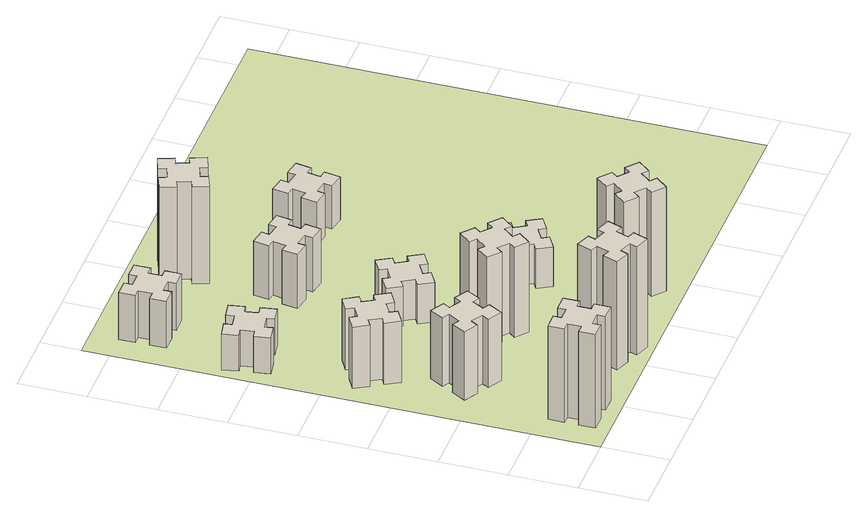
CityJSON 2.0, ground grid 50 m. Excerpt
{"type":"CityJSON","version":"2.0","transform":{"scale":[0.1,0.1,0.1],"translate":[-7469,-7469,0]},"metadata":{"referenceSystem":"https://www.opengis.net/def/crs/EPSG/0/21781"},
"CityObjects":{
"building1":{"type":"Building","attributes":{"class":"1000","function":"1000","usage":"1000","yearOfConstruction":2016,"roofType":"1000","measuredHeight":78,"storeysAboveGround":30,"storeysBelowGround":0},"geometry":[{"type":"Solid","lod":"1","boundaries":[[[[0,1,2,3,4,5,6,7,8,9,10,11,12,13,14,15,16,17,18,19]],[[17,16,20,21]],[[16,15,22,20]],[[15,14,23,22]],[[14,13,24,23]],[[13,12,25,24]],[[12,11,26,25]],[[11,10,27,26]],[[10,9,28,27]],[[9,8,29,28]],[[8,7,30,29]],[[7,6,31,30]],[[6,5,32,31]],[[5,4,33,32]],[[4,3,34,33]],[[3,2,35,34]],[[2,1,36,35]],[[1,0,37,36]],[[0,19,38,37]],[[19,18,39,38]],[[18,17,21,39]],[[24,25,26,27,28,29,30,31,32,33,34,35,36,37,38,39,21,20,22,23]]]]}]},
"building2":{"type":"Building","attributes":{"class":"1000","function":"1000","usage":"1000","yearOfConstruction":2016,"roofType":"1000","measuredHeight":57,"storeysAboveGround":30,"storeysBelowGround":0},"geometry":[{"type":"Solid","lod":"1","boundaries":[[[[40,41,42,43,44,45,46,47,48,49,50,51,52,53,54,55,56,57,58,59]],[[57,56,60,61]],[[56,55,62,60]],[[55,54,63,62]],[[54,53,64,63]],[[53,52,65,64]],[[52,51,66,65]],[[51,50,67,66]],[[50,49,68,67]],[[49,48,69,68]],[[48,47,70,69]],[[47,46,71,70]],[[46,45,72,71]],[[45,44,73,72]],[[44,43,74,73]],[[43,42,75,74]],[[42,41,76,75]],[[41,40,77,76]],[[40,59,78,77]],[[59,58,79,78]],[[58,57,61,79]],[[64,65,66,67,68,69,70,71,72,73,74,75,76,77,78,79,61,60,62,63]]]]}]},
"building3":{"type":"Building","attributes":{"class":"1000","function":"1000","usage":"1000","yearOfConstruction":2016,"roofType":"1000","measuredHeight":51,"storeysAboveGround":30,"storeysBelowGround":0},"geometry":[{"type":"Solid","lod":"1","boundaries":[[[[80,81,82,83,84,85,86,87,88,89,90,91,92,93,94,95,96,97,98,99]],[[97,96,100,101]],[[96,95,102,100]],[[95,94,103,102]],[[94,93,104,103]],[[93,92,105,104]],[[92,91,106,105]],[[91,90,107,106]],[[90,89,108,107]],[[89,88,109,108]],[[88,87,110,109]],[[87,86,111,110]],[[86,85,112,111]],[[85,84,113,112]],[[84,83,114,113]],[[83,82,115,114]],[[82,81,116,115]],[[81,80,117,116]],[[80,99,118,117]],[[99,98,119,118]],[[98,97,101,119]],[[104,105,106,107,108,109,110,111,112,113,114,115,116,117,118,119,101,100,102,103]]]]}]},
"building4":{"type":"Building","attributes":{"class":"1000","function":"1000","usage":"1000","yearOfConstruction":2016,"roofType":"1000","measuredHeight":30,"storeysAboveGround":30,"storeysBelowGround":0},"geometry":[{"type":"Solid","lod":"1","boundaries":[[[[120,121,122,123,124,125,126,127,128,129,130,131,132,133,134,135,136,137,138,139]],[[137,136,140,141]],[[136,135,142,140]],[[135,134,143,142]],[[134,133,144,143]],[[133,132,145,144]],[[132,131,146,145]],[[131,130,147,146]],[[130,129,148,147]],[[129,128,149,148]],[[128,127,150,149]],[[127,126,151,150]],[[126,125,152,151]],[[125,124,153,152]],[[124,123,154,153]],[[123,122,155,154]],[[122,121,156,155]],[[121,120,157,156]],[[120,139,158,157]],[[139,138,159,158]],[[138,137,141,159]],[[144,145,146,147,148,149,150,151,152,153,154,155,156,157,158,159,141,140,142,143]]]]}]},
"building5":{"type":"Building","attributes":{"class":"1000","function":"1000","usage":"1000","yearOfConstruction":2016,"roofType":"1000","measuredHeight":90,"storeysAboveGround":30,"storeysBelowGround":0},"geometry":[{"type":"Solid","lod":"1","boundaries":[[[[160,161,162,163,164,165,166,167,168,169,170,171,172,173,174,175,176,177,178,179]],[[177,176,180,181]],[[176,175,182,180]],[[175,174,183,182]],[[174,173,184,183]],[[173,172,185,184]],[[172,171,186,185]],[[171,170,187,186]],[[170,169,188,187]],[[169,168,189,188]],[[168,167,190,189]],[[167,166,191,190]],[[166,165,192,191]],[[165,164,193,192]],[[164,163,194,193]],[[163,162,195,194]],[[162,161,196,195]],[[161,160,197,196]],[[160,179,198,197]],[[179,178,199,198]],[[178,177,181,199]],[[184,185,186,187,188,189,190,191,192,193,194,195,196,197,198,199,181,180,182,183]]]]}]},
"building6":{"type":"Building","attributes":{"class":"1000","function":"1000","usage":"1000","yearOfConstruction":2016,"roofType":"1000","measuredHeight":39,"storeysAboveGround":30,"storeysBelowGround":0},"geometry":[{"type":"Solid","lod":"1","boundaries":[[[[200,201,202,203,204,205,206,207,208,209,210,211,212,213,214,215,216,217,218,219]],[[217,216,220,221]],[[216,215,222,220]],[[215,214,223,222]],[[214,213,224,223]],[[213,212,225,224]],[[212,211,226,225]],[[211,210,227,226]],[[210,209,228,227]],[[209,208,229,228]],[[208,207,230,229]],[[207,206,231,230]],[[206,205,232,231]],[[205,204,233,232]],[[204,203,234,233]],[[203,202,235,234]],[[202,201,236,235]],[[201,200,237,236]],[[200,219,238,237]],[[219,218,239,238]],[[218,217,221,239]],[[224,225,226,227,228,229,230,231,232,233,234,235,236,237,238,239,221,220,222,223]]]]}]},
"building7":{"type":"Building","attributes":{"class":"1000","function":"1000","usage":"1000","yearOfConstruction":2016,"roofType":"1000","measuredHeight":75,"storeysAboveGround":30,"storeysBelowGround":0},"geometry":[{"type":"Solid","lod":"1","boundaries":[[[[240,241,242,243,244,245,246,247,248,249,250,251,252,253,254,255,256,257,258,259]],[[257,256,260,261]],[[256,255,262,260]],[[255,254,263,262]],[[254,253,264,263]],[[253,252,265,264]],[[252,251,266,265]],[[251,250,267,266]],[[250,249,268,267]],[[249,248,269,268]],[[248,247,270,269]],[[247,246,271,270]],[[246,245,272,271]],[[245,244,273,272]],[[244,243,274,273]],[[243,242,275,274]],[[242,241,276,275]],[[241,240,277,276]],[[240,259,278,277]],[[259,258,279,278]],[[258,257,261,279]],[[264,265,266,267,268,269,270,271,272,273,274,275,276,277,278,279,261,260,262,263]]]]}]},
"building8":{"type":"Building","attributes":{"class":"1000","function":"1000","usage":"1000","yearOfConstruction":2016,"roofType":"1000","measuredHeight":33,"storeysAboveGround":30,"storeysBelowGround":0},"geometry":[{"type":"Solid","lod":"1","boundaries":[[[[280,281,282,283,284,285,286,287,288,289,290,291,292,293,294,295,296,297,298,299]],[[297,296,300,301]],[[296,295,302,300]],[[295,294,303,302]],[[294,293,304,303]],[[293,292,305,304]],[[292,291,306,305]],[[291,290,307,306]],[[290,289,308,307]],[[289,288,309,308]],[[288,287,310,309]],[[287,286,311,310]],[[286,285,312,311]],[[285,284,313,312]],[[284,283,314,313]],[[283,282,315,314]],[[282,281,316,315]],[[281,280,317,316]],[[280,299,318,317]],[[299,298,319,318]],[[298,297,301,319]],[[304,305,306,307,308,309,310,311,312,313,314,315,316,317,318,319,301,300,302,303]]]]}]},
"building9":{"type":"Building","attributes":{"class":"1000","function":"1000","usage":"1000","yearOfConstruction":2016,"roofType":"1000","measuredHeight":45,"storeysAboveGround":30,"storeysBelowGround":0},"geometry":[{"type":"Solid","lod":"1","boundaries":[[[[320,321,322,323,324,325,326,327,328,329,330,331,332,333,334,335,336,337,338,339]],[[337,336,340,341]],[[336,335,342,340]],[[335,334,343,342]],[[334,333,344,343]],[[333,332,345,344]],[[332,331,346,345]],[[331,330,347,346]],[[330,329,348,347]],[[329,328,349,348]],[[328,327,350,349]],[[327,326,351,350]],[[326,325,352,351]],[[325,324,353,352]],[[324,323,354,353]],[[323,322,355,354]],[[322,321,356,355]],[[321,320,357,356]],[[320,339,358,357]],[[339,338,359,358]],[[338,337,341,359]],[[344,345,346,347,348,349,350,351,352,353,354,355,356,357,358,359,341,340,342,343]]]]}]},
"building10":{"type":"Building","attributes":{"class":"1000","function":"1000","usage":"1000","yearOfConstruction":2016,"roofType":"1000","measuredHeight":87,"storeysAboveGround":30,"storeysBelowGround":0},"geometry":[{"type":"Solid","lod":"1","boundaries":[[[[360,361,362,363,364,365,366,367,368,369,370,371,372,373,374,375,376,377,378,379]],[[377,376,380,381]],[[376,375,382,380]],[[375,374,383,382]],[[374,373,384,383]],[[373,372,385,384]],[[372,371,386,385]],[[371,370,387,386]],[[370,369,388,387]],[[369,368,389,388]],[[368,367,390,389]],[[367,366,391,390]],[[366,365,392,391]],[[365,364,393,392]],[[364,363,394,393]],[[363,362,395,394]],[[362,361,396,395]],[[361,360,397,396]],[[360,379,398,397]],[[379,378,399,398]],[[378,377,381,399]],[[384,385,386,387,388,389,390,391,392,393,394,395,396,397,398,399,381,380,382,383]]]]}]},
"building11":{"type":"Building","attributes":{"class":"1000","function":"1000","usage":"1000","yearOfConstruction":2016,"roofType":"1000","measuredHeight":33,"storeysAboveGround":30,"storeysBelowGround":0},"geometry":[{"type":"Solid","lod":"1","boundaries":[[[[400,401,402,403,404,405,406,407,408,409,410,411,412,413,414,415,416,417,418,419]],[[417,416,420,421]],[[416,415,422,420]],[[415,414,423,422]],[[414,413,424,423]],[[413,412,425,424]],[[412,411,426,425]],[[411,410,427,426]],[[410,409,428,427]],[[409,408,429,428]],[[408,407,430,429]],[[407,406,431,430]],[[406,405,432,431]],[[405,404,433,432]],[[404,403,434,433]],[[403,402,435,434]],[[402,401,436,435]],[[401,400,437,436]],[[400,419,438,437]],[[419,418,439,438]],[[418,417,421,439]],[[424,425,426,427,428,429,430,431,432,433,434,435,436,437,438,439,421,420,422,423]]]]}]},
"building12":{"type":"Building","attributes":{"class":"1000","function":"1000","usage":"1000","yearOfConstruction":2016,"roofType":"1000","measuredHeight":81,"storeysAboveGround":30,"storeysBelowGround":0},"geometry":[{"type":"Solid","lod":"1","boundaries":[[[[440,441,442,443,444,445,446,447,448,449,450,451,452,453,454,455,456,457,458,459]],[[457,456,460,461]],[[456,455,462,460]],[[455,454,463,462]],[[454,453,464,463]],[[453,452,465,464]],[[452,451,466,465]],[[451,450,467,466]],[[450,449,468,467]],[[449,448,469,468]],[[448,447,470,469]],[[447,446,471,470]],[[446,445,472,471]],[[445,444,473,472]],[[444,443,474,473]],[[443,442,475,474]],[[442,441,476,475]],[[441,440,477,476]],[[440,459,478,477]],[[459,458,479,478]],[[458,457,461,479]],[[464,465,466,467,468,469,470,471,472,473,474,475,476,477,478,479,461,460,462,463]]]]}]},
"building13":{"type":"Building","attributes":{"class":"1000","function":"1000","usage":"1000","yearOfConstruction":2016,"roofType":"1000","measuredHeight":36,"storeysAboveGround":30,"storeysBelowGround":0},"geometry":[{"type":"Solid","lod":"1","boundaries":[[[[480,481,482,483,484,485,486,487,488,489,490,491,492,493,494,495,496,497,498,499]],[[497,496,500,501]],[[496,495,502,500]],[[495,494,503,502]],[[494,493,504,503]],[[493,492,505,504]],[[492,491,506,505]],[[491,490,507,506]],[[490,489,508,507]],[[489,488,509,508]],[[488,487,510,509]],[[487,486,511,510]],[[486,485,512,511]],[[485,484,513,512]],[[484,483,514,513]],[[483,482,515,514]],[[482,481,516,515]],[[481,480,517,516]],[[480,499,518,517]],[[499,498,519,518]],[[498,497,501,519]],[[504,505,506,507,508,509,510,511,512,513,514,515,516,517,518,519,501,500,502,503]]]]}]},
"landuse1":{"type":"LandUse","attributes":{"name":"plot1","function":"1010"},"geometry":[{"type":"MultiSurface","lod":"1","boundaries":[[[520,521,522,523]]]}]}
},
"vertices":[
[265,325,0],[265,225,0],[205,225,0],[205,105,0],[325,105,0],[325,165,0],[425,165,0],[425,105,0],[545,105,0],[545,225,0],[485,225,0],[485,325,0],[545,325,0],[545,445,0],[425,445,0],[425,385,0],[325,385,0],[325,445,0],[205,445,0],[205,325,0],[325,385,780],[325,445,780],[425,385,780],[425,445,780],[545,445,780],[545,325,780],[485,325,780],[485,225,780],[545,225,780],[545,105,780],[425,105,780],[425,165,780],[325,165,780],[325,105,780],[205,105,780],[205,225,780],[265,225,780],[265,325,780],[205,325,780],[205,445,780],
[405,1214,0],[355,1127,0],[303,1157,0],[243,1053,0],[347,993,0],[377,1045,0],[464,995,0],[434,943,0],[538,883,0],[598,987,0],[546,1017,0],[596,1104,0],[648,1074,0],[708,1178,0],[604,1238,0],[574,1186,0],[487,1236,0],[517,1288,0],[413,1348,0],[353,1244,0],[487,1236,570],[517,1288,570],[574,1186,570],[604,1238,570],[708,1178,570],[648,1074,570],[596,1104,570],[546,1017,570],[598,987,570],[538,883,570],[434,943,570],[464,995,570],[377,1045,570],[347,993,570],[243,1053,570],[303,1157,570],[355,1127,570],[405,1214,570],[353,1244,570],[413,1348,570],
[387,1635,0],[474,1685,0],[504,1633,0],[608,1693,0],[548,1797,0],[496,1767,0],[446,1854,0],[498,1884,0],[438,1988,0],[334,1928,0],[364,1876,0],[277,1826,0],[247,1878,0],[143,1818,0],[203,1714,0],[255,1744,0],[305,1657,0],[253,1627,0],[313,1523,0],[417,1583,0],[305,1657,510],[253,1627,510],[255,1744,510],[203,1714,510],[143,1818,510],[247,1878,510],[277,1826,510],[364,1876,510],[334,1928,510],[438,1988,510],[498,1884,510],[446,1854,510],[496,1767,510],[548,1797,510],[608,1693,510],[504,1633,510],[474,1685,510],[387,1635,510],[417,1583,510],[313,1523,510],
[305,2712,0],[207,2695,0],[197,2754,0],[78,2733,0],[99,2615,0],[158,2625,0],[176,2527,0],[117,2517,0],[137,2398,0],[256,2419,0],[245,2478,0],[344,2496,0],[354,2437,0],[472,2457,0],[451,2576,0],[392,2565,0],[375,2664,0],[434,2674,0],[413,2792,0],[295,2771,0],[375,2664,300],[434,2674,300],[392,2565,300],[451,2576,300],[472,2457,300],[354,2437,300],[344,2496,300],[245,2478,300],[256,2419,300],[137,2398,300],[117,2517,300],[176,2527,300],[158,2625,300],[99,2615,300],[78,2733,300],[197,2754,300],[207,2695,300],[305,2712,300],[295,2771,300],[413,2792,300],
[1029,360,0],[995,266,0],[939,287,0],[897,174,0],[1010,133,0],[1031,189,0],[1125,155,0],[1104,99,0],[1217,57,0],[1258,170,0],[1202,191,0],[1236,285,0],[1292,264,0],[1333,377,0],[1220,418,0],[1200,362,0],[1106,396,0],[1127,452,0],[1014,493,0],[973,380,0],[1106,396,900],[1127,452,900],[1200,362,900],[1220,418,900],[1333,377,900],[1292,264,900],[1236,285,900],[1202,191,900],[1258,170,900],[1217,57,900],[1104,99,900],[1125,155,900],[1031,189,900],[1010,133,900],[897,174,900],[939,287,900],[995,266,900],[1029,360,900],[973,380,900],[1014,493,900],
[265,3385,0],[265,3285,0],[205,3285,0],[205,3165,0],[325,3165,0],[325,3225,0],[425,3225,0],[425,3165,0],[545,3165,0],[545,3285,0],[485,3285,0],[485,3385,0],[545,3385,0],[545,3505,0],[425,3505,0],[425,3445,0],[325,3445,0],[325,3505,0],[205,3505,0],[205,3385,0],[325,3445,390],[325,3505,390],[425,3445,390],[425,3505,390],[545,3505,390],[545,3385,390],[485,3385,390],[485,3285,390],[545,3285,390],[545,3165,390],[425,3165,390],[425,3225,390],[325,3225,390],[325,3165,390],[205,3165,390],[205,3285,390],[265,3285,390],[265,3385,390],[205,3385,390],[205,3505,390],
[1006,1063,0],[1083,999,0],[1044,953,0],[1136,876,0],[1213,968,0],[1167,1006,0],[1232,1083,0],[1278,1044,0],[1355,1136,0],[1263,1213,0],[1224,1167,0],[1148,1232,0],[1186,1278,0],[1094,1355,0],[1017,1263,0],[1063,1224,0],[999,1148,0],[953,1186,0],[876,1094,0],[968,1017,0],[999,1148,750],[953,1186,750],[1063,1224,750],[1017,1263,750],[1094,1355,750],[1186,1278,750],[1148,1232,750],[1224,1167,750],[1263,1213,750],[1355,1136,750],[1278,1044,750],[1232,1083,750],[1167,1006,750],[1213,968,750],[1136,876,750],[1044,953,750],[1083,999,750],[1006,1063,750],[968,1017,750],[876,1094,750],
[1127,1635,0],[1214,1685,0],[1244,1633,0],[1348,1693,0],[1288,1797,0],[1236,1767,0],[1186,1854,0],[1238,1884,0],[1178,1988,0],[1074,1928,0],[1104,1876,0],[1017,1826,0],[987,1878,0],[883,1818,0],[943,1714,0],[995,1744,0],[1045,1657,0],[993,1627,0],[1053,1523,0],[1157,1583,0],[1045,1657,330],[993,1627,330],[995,1744,330],[943,1714,330],[883,1818,330],[987,1878,330],[1017,1826,330],[1104,1876,330],[1074,1928,330],[1178,1988,330],[1238,1884,330],[1186,1854,330],[1236,1767,330],[1288,1797,330],[1348,1693,330],[1244,1633,330],[1214,1685,330],[1127,1635,330],[1157,1583,330],[1053,1523,330],
[1016,2664,0],[998,2565,0],[939,2576,0],[918,2457,0],[1037,2437,0],[1047,2496,0],[1145,2478,0],[1135,2419,0],[1253,2398,0],[1274,2517,0],[1215,2527,0],[1232,2625,0],[1291,2615,0],[1312,2733,0],[1194,2754,0],[1184,2695,0],[1085,2712,0],[1096,2771,0],[977,2792,0],[957,2674,0],[1085,2712,450],[1096,2771,450],[1184,2695,450],[1194,2754,450],[1312,2733,450],[1291,2615,450],[1232,2625,450],[1215,2527,450],[1274,2517,450],[1253,2398,450],[1135,2419,450],[1145,2478,450],[1047,2496,450],[1037,2437,450],[918,2457,450],[939,2576,450],[998,2565,450],[1016,2664,450],[957,2674,450],[977,2792,450],
[1746,323,0],[1823,259,0],[1784,213,0],[1876,136,0],[1953,228,0],[1907,266,0],[1972,343,0],[2018,304,0],[2095,396,0],[2003,473,0],[1964,427,0],[1888,492,0],[1926,538,0],[1834,615,0],[1757,523,0],[1803,484,0],[1739,408,0],[1693,446,0],[1616,354,0],[1708,277,0],[1739,408,870],[1693,446,870],[1803,484,870],[1757,523,870],[1834,615,870],[1926,538,870],[1888,492,870],[1964,427,870],[2003,473,870],[2095,396,870],[2018,304,870],[1972,343,870],[1907,266,870],[1953,228,870],[1876,136,870],[1784,213,870],[1823,259,870],[1746,323,870],[1708,277,870],[1616,354,870],
[1876,1127,0],[1826,1214,0],[1878,1244,0],[1818,1348,0],[1714,1288,0],[1744,1236,0],[1657,1186,0],[1627,1238,0],[1523,1178,0],[1583,1074,0],[1635,1104,0],[1685,1017,0],[1633,987,0],[1693,883,0],[1797,943,0],[1767,995,0],[1854,1045,0],[1884,993,0],[1988,1053,0],[1928,1157,0],[1854,1045,330],[1884,993,330],[1767,995,330],[1797,943,330],[1693,883,330],[1633,987,330],[1685,1017,330],[1635,1104,330],[1583,1074,330],[1523,1178,330],[1627,1238,330],[1657,1186,330],[1744,1236,330],[1714,1288,330],[1818,1348,330],[1878,1244,330],[1826,1214,330],[1876,1127,330],[1928,1157,330],[1988,1053,330],
[1106,3215,0],[1200,3249,0],[1220,3193,0],[1333,3234,0],[1292,3347,0],[1236,3326,0],[1202,3420,0],[1258,3440,0],[1217,3553,0],[1104,3512,0],[1125,3456,0],[1031,3422,0],[1010,3478,0],[897,3437,0],[939,3324,0],[995,3345,0],[1029,3251,0],[973,3230,0],[1014,3117,0],[1127,3159,0],[1029,3251,810],[973,3230,810],[995,3345,810],[939,3324,810],[897,3437,810],[1010,3478,810],[1031,3422,810],[1125,3456,810],[1104,3512,810],[1217,3553,810],[1258,3440,810],[1202,3420,810],[1236,3326,810],[1292,3347,810],[1333,3234,810],[1220,3193,810],[1200,3249,810],[1106,3215,810],[1127,3159,810],[1014,3117,810],
[1756,2764,0],[1738,2665,0],[1679,2676,0],[1658,2557,0],[1777,2537,0],[1787,2596,0],[1885,2578,0],[1875,2519,0],[1993,2498,0],[2014,2617,0],[1955,2627,0],[1972,2725,0],[2031,2715,0],[2052,2833,0],[1934,2854,0],[1924,2795,0],[1825,2812,0],[1836,2871,0],[1717,2892,0],[1697,2774,0],[1825,2812,360],[1836,2871,360],[1924,2795,360],[1934,2854,360],[2052,2833,360],[2031,2715,360],[1972,2725,360],[1955,2627,360],[2014,2617,360],[1993,2498,360],[1875,2519,360],[1885,2578,360],[1787,2596,360],[1777,2537,360],[1658,2557,360],[1679,2676,360],[1738,2665,360],[1756,2764,360],[1697,2774,360],[1717,2892,360],
[5,3705,0],[3705,3705,0],[3705,5,0],[5,5,0]
]}
